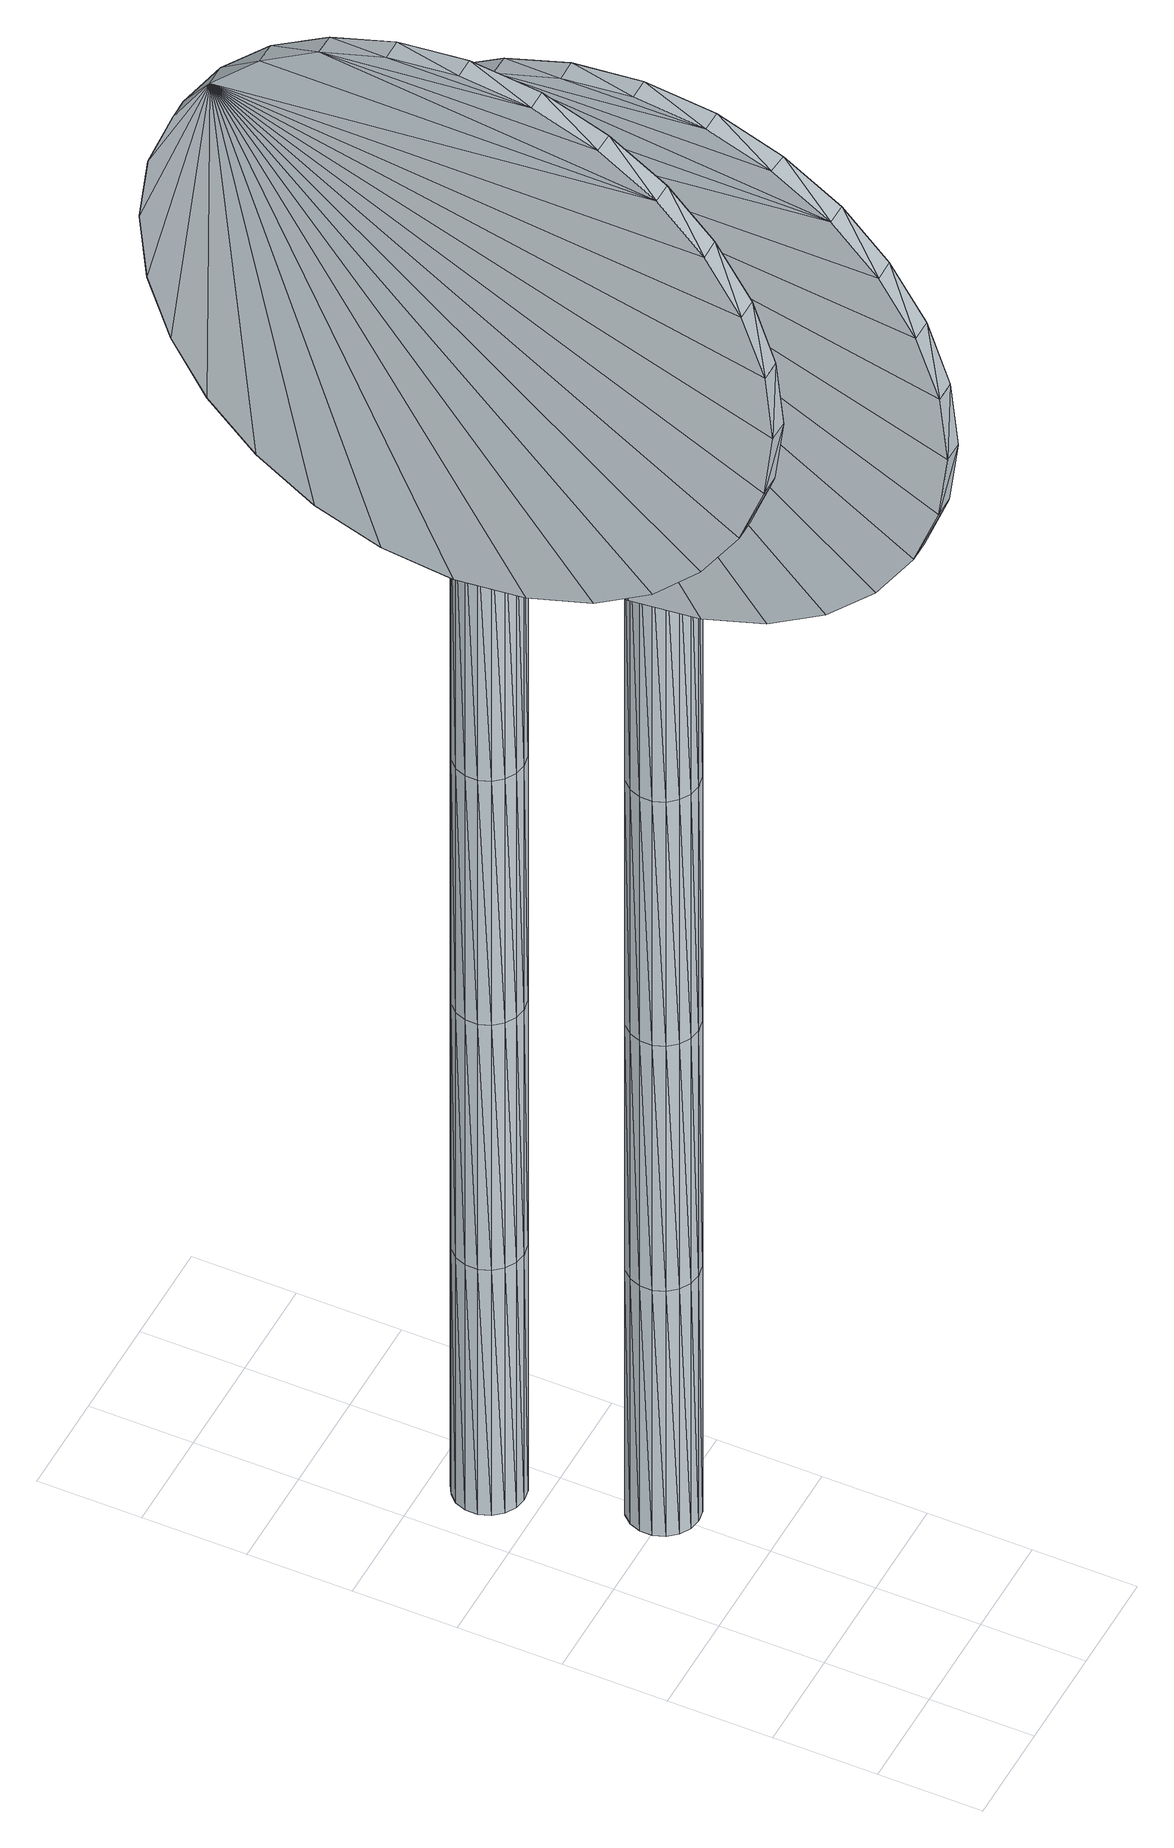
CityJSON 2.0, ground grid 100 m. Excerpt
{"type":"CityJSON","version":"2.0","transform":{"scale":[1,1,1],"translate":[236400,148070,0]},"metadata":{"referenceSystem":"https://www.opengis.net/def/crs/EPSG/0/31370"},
"CityObjects":{
"object1":{"type":"GenericCityObject","attributes":{"cluster":48,"mean_distance_to_centroid":0.185,"new_centroid_x":236397.02,"new_centroid_y":148454,"mean_distance_to_camera":7.12,"H1":0,"H2":0,"Z_final":108.09,"cluster2":-1,"proj_x":236401.3,"proj_y":148452.18,"id_line":52897,"bearing_l":22.98,"distance":4.65,"orientation":"left","G_obj":202.98},"geometry":[{"type":"MultiSurface","lod":"2","boundaries":[[[0,1,2]],[[2,1,3]],[[3,1,4]],[[4,1,5]],[[5,1,6]],[[1,7,6]],[[1,8,7]],[[1,9,8]],[[1,10,9]],[[1,11,10]],[[1,12,11]],[[1,13,12]],[[1,14,13]],[[15,14,1]],[[16,15,1]],[[17,16,1]],[[18,17,1]],[[0,18,1]],[[19,20,0]],[[19,0,2]],[[21,19,2]],[[21,2,3]],[[21,3,22]],[[22,3,4]],[[22,4,23]],[[23,4,5]],[[23,5,24]],[[24,5,6]],[[24,6,25]],[[25,6,7]],[[25,7,26]],[[26,7,8]],[[26,8,27]],[[8,9,27]],[[27,9,28]],[[9,10,28]],[[10,29,28]],[[10,11,29]],[[11,30,29]],[[11,12,30]],[[30,12,31]],[[31,12,13]],[[31,13,32]],[[32,13,14]],[[32,14,33]],[[33,14,15]],[[33,15,34]],[[34,15,16]],[[34,16,35]],[[35,16,17]],[[36,35,17]],[[18,36,17]],[[20,36,18]],[[20,18,0]],[[37,38,20]],[[37,20,19]],[[39,37,19]],[[21,39,19]],[[39,21,40]],[[40,21,22]],[[40,22,41]],[[41,22,23]],[[41,23,42]],[[42,23,24]],[[42,24,43]],[[43,24,25]],[[43,25,44]],[[44,25,26]],[[26,45,44]],[[26,27,45]],[[27,46,45]],[[27,28,46]],[[28,47,46]],[[28,29,47]],[[47,29,48]],[[29,30,48]],[[48,30,49]],[[49,30,31]],[[49,31,50]],[[50,31,32]],[[50,32,51]],[[51,32,33]],[[51,33,52]],[[52,33,34]],[[52,34,53]],[[53,34,35]],[[54,53,35]],[[54,35,36]],[[38,54,36]],[[38,36,20]],[[55,56,38]],[[55,38,37]],[[57,55,37]],[[57,37,39]],[[57,39,58]],[[58,39,40]],[[58,40,59]],[[59,40,41]],[[59,41,60]],[[60,41,42]],[[60,42,61]],[[61,42,43]],[[61,43,62]],[[62,43,44]],[[44,63,62]],[[44,45,63]],[[45,64,63]],[[45,46,64]],[[46,65,64]],[[46,47,65]],[[47,66,65]],[[47,48,66]],[[66,48,67]],[[67,48,49]],[[67,49,68]],[[68,49,50]],[[68,50,69]],[[69,50,51]],[[69,51,70]],[[70,51,52]],[[70,52,71]],[[71,52,53]],[[72,71,53]],[[72,53,54]],[[56,72,54]],[[56,54,38]],[[73,74,56]],[[73,56,55]],[[75,73,55]],[[75,55,57]],[[75,57,76]],[[76,57,58]],[[76,58,77]],[[77,58,59]],[[77,59,78]],[[78,59,60]],[[78,60,79]],[[79,60,61]],[[79,61,80]],[[80,61,62]],[[62,81,80]],[[62,63,81]],[[63,82,81]],[[63,64,82]],[[64,83,82]],[[64,65,83]],[[65,84,83]],[[65,66,84]],[[84,66,85]],[[85,66,67]],[[85,67,86]],[[86,67,68]],[[86,68,87]],[[87,68,69]],[[87,69,88]],[[88,69,70]],[[88,70,89]],[[89,70,71]],[[90,89,71]],[[90,71,72]],[[74,90,72]],[[74,72,56]],[[91,92,74]],[[91,74,73]],[[93,91,73]],[[93,73,75]],[[93,75,94]],[[94,75,76]],[[94,76,95]],[[95,76,77]],[[95,77,96]],[[96,77,78]],[[96,78,97]],[[97,78,79]],[[97,79,98]],[[98,79,80]],[[80,99,98]],[[80,81,99]],[[81,100,99]],[[81,82,100]],[[82,101,100]],[[82,83,101]],[[83,102,101]],[[83,84,102]],[[102,84,103]],[[103,84,85]],[[103,85,104]],[[104,85,86]],[[104,86,105]],[[105,86,87]],[[105,87,106]],[[106,87,88]],[[106,88,107]],[[107,88,89]],[[108,107,89]],[[108,89,90]],[[92,108,90]],[[92,90,74]],[[92,91,109]],[[91,93,109]],[[93,94,109]],[[94,95,109]],[[95,96,109]],[[109,96,97]],[[109,97,98]],[[109,98,99]],[[109,99,100]],[[109,100,101]],[[109,101,102]],[[109,102,103]],[[109,103,104]],[[105,109,104]],[[106,109,105]],[[107,109,106]],[[108,109,107]],[[92,109,108]],[[110,111,112]],[[113,112,114]],[[115,112,113]],[[116,112,115]],[[117,112,116]],[[118,112,117]],[[119,112,118]],[[120,112,119]],[[121,112,120]],[[122,112,121]],[[122,123,112]],[[123,110,112]],[[111,124,112]],[[124,125,112]],[[125,126,112]],[[126,127,112]],[[127,128,112]],[[128,129,112]],[[129,130,112]],[[130,131,112]],[[112,131,132]],[[131,133,132]],[[131,134,133]],[[133,134,135]],[[133,135,136]],[[135,137,136]],[[133,136,138]],[[136,139,138]],[[136,137,139]],[[137,140,139]],[[137,135,140]],[[135,141,140]],[[135,134,141]],[[134,142,141]],[[134,131,142]],[[131,143,142]],[[131,130,143]],[[143,130,144]],[[144,130,129]],[[144,129,145]],[[145,129,128]],[[145,128,146]],[[146,127,147]],[[147,127,126]],[[147,126,148]],[[148,126,125]],[[148,125,149]],[[149,125,124]],[[150,149,124]],[[150,124,111]],[[151,150,111]],[[151,111,110]],[[152,151,110]],[[152,110,123]],[[146,128,127]],[[153,123,122]],[[154,153,122]],[[154,122,121]],[[155,154,121]],[[155,121,120]],[[156,155,120]],[[156,120,119]],[[157,156,119]],[[157,119,118]],[[157,118,158]],[[158,118,117]],[[158,117,159]],[[153,152,123]],[[159,117,116]],[[159,116,160]],[[160,116,115]],[[160,115,161]],[[161,115,113]],[[161,113,162]],[[162,113,114]],[[162,114,163]],[[163,114,112]],[[163,112,164]],[[164,112,132]],[[132,165,164]],[[132,133,165]],[[133,138,165]],[[138,139,140]],[[161,162,163]],[[160,161,163]],[[159,160,163]],[[158,159,163]],[[157,158,163]],[[156,157,163]],[[155,156,163]],[[154,155,163]],[[153,154,163]],[[153,163,152]],[[152,163,151]],[[151,163,150]],[[150,163,149]],[[149,163,148]],[[148,163,147]],[[147,163,146]],[[146,163,145]],[[145,163,144]],[[144,163,143]],[[143,163,142]],[[163,164,142]],[[142,164,165]],[[142,165,141]],[[165,140,141]],[[165,138,140]],[[166,167,168]],[[168,167,169]],[[170,168,169]],[[170,169,171]],[[170,171,172]],[[172,171,173]],[[172,173,174]],[[174,173,175]],[[174,175,176]],[[176,175,177]],[[176,177,178]],[[178,177,179]],[[178,179,180]],[[180,179,181]],[[180,181,182]],[[182,181,183]],[[182,183,184]],[[184,183,185]],[[184,185,186]],[[186,185,187]],[[186,187,188]],[[188,187,189]],[[188,189,190]],[[190,189,191]],[[192,190,191]],[[192,191,193]],[[194,192,193]],[[194,193,195]],[[196,194,195]],[[196,195,197]],[[198,196,197]],[[198,197,199]],[[200,198,199]],[[200,199,201]],[[202,200,201]],[[202,201,203]],[[204,202,203]],[[204,203,205]],[[206,204,205]],[[206,205,207]],[[208,206,207]],[[208,207,209]],[[210,208,209]],[[210,209,211]],[[212,210,211]],[[212,211,213]],[[214,212,213]],[[214,213,215]],[[216,214,215]],[[216,215,217]],[[216,217,218]],[[218,217,219]],[[218,219,220]],[[220,219,221]],[[220,221,222]],[[222,221,223]],[[222,223,224]],[[224,223,225]],[[224,225,226]],[[226,225,227]],[[226,227,228]],[[228,227,229]],[[228,229,230]],[[230,229,231]],[[230,231,232]],[[232,231,233]],[[232,233,234]],[[234,233,235]],[[234,235,236]],[[236,235,237]],[[236,237,238]],[[238,237,239]],[[240,238,239]],[[240,239,241]],[[240,241,242]],[[242,241,243]],[[243,244,242]],[[243,245,244]],[[244,245,246]],[[246,245,247]],[[246,247,248]],[[248,247,249]],[[248,249,250]],[[250,249,251]],[[250,251,252]],[[252,251,253]],[[252,253,254]],[[254,253,255]],[[254,255,256]],[[256,255,257]],[[256,257,258]],[[258,257,259]],[[258,259,260]],[[260,259,261]],[[260,261,262]],[[262,261,263]],[[262,263,264]],[[264,263,265]],[[264,265,266]],[[266,265,267]],[[266,267,268]],[[268,267,269]],[[269,270,268]],[[269,271,270]],[[271,272,270]],[[271,273,272]],[[273,274,272]],[[273,275,274]],[[275,276,274]],[[275,277,276]],[[277,278,276]],[[277,279,278]],[[279,280,278]],[[279,281,280]],[[281,282,280]],[[281,283,282]],[[283,284,282]],[[283,285,284]],[[285,286,284]],[[285,287,286]],[[287,288,286]],[[287,289,288]],[[289,290,288]],[[289,291,290]],[[290,291,292]],[[292,291,293]],[[292,293,294]],[[294,293,295]],[[294,295,296]],[[296,295,297]],[[296,297,298]],[[298,297,299]],[[298,299,300]],[[300,299,301]],[[300,301,302]],[[302,301,303]],[[302,303,304]],[[304,303,305]],[[304,305,306]],[[306,305,307]],[[306,307,308]],[[308,307,309]],[[308,309,310]],[[310,309,311]],[[310,311,312]],[[312,311,313]],[[313,166,312]],[[313,167,166]],[[169,167,313]],[[169,313,171]],[[171,313,311]],[[173,171,311]],[[173,311,309]],[[175,173,309]],[[175,309,307]],[[177,175,307]],[[177,307,305]],[[179,177,305]],[[179,305,303]],[[181,179,303]],[[181,303,301]],[[183,181,301]],[[183,301,299]],[[183,299,297]],[[185,183,297]],[[185,297,295]],[[187,185,295]],[[187,295,293]],[[189,187,293]],[[189,293,291]],[[189,291,289]],[[189,289,287]],[[191,189,287]],[[191,287,285]],[[193,191,285]],[[195,193,285]],[[195,285,283]],[[197,195,283]],[[199,197,283]],[[201,199,283]],[[201,283,281]],[[203,201,281]],[[205,203,281]],[[205,281,279]],[[205,279,207]],[[207,279,209]],[[209,279,277]],[[209,277,211]],[[211,277,275]],[[211,275,213]],[[213,275,273]],[[213,273,215]],[[215,273,271]],[[215,271,217]],[[217,271,219]],[[219,271,269]],[[219,269,221]],[[221,269,223]],[[223,269,267]],[[223,267,225]],[[225,267,265]],[[225,265,227]],[[227,265,263]],[[227,263,229]],[[229,263,261]],[[229,261,231]],[[231,261,259]],[[231,259,257]],[[231,257,233]],[[233,257,255]],[[233,255,235]],[[235,255,253]],[[235,253,237]],[[253,251,237]],[[237,251,249]],[[237,249,239]],[[249,247,239]],[[239,247,245]],[[239,245,241]],[[241,245,243]],[[240,242,244]],[[168,312,166]],[[170,312,168]],[[170,310,312]],[[172,310,170]],[[172,308,310]],[[174,308,172]],[[174,306,308]],[[176,306,174]],[[176,304,306]],[[178,304,176]],[[178,302,304]],[[180,302,178]],[[180,300,302]],[[182,300,180]],[[182,298,300]],[[182,296,298]],[[184,296,182]],[[184,294,296]],[[186,294,184]],[[186,292,294]],[[188,292,186]],[[188,290,292]],[[188,288,290]],[[188,286,288]],[[190,286,188]],[[190,284,286]],[[192,284,190]],[[194,284,192]],[[194,282,284]],[[196,282,194]],[[198,282,196]],[[200,282,198]],[[200,280,282]],[[202,280,200]],[[204,280,202]],[[204,278,280]],[[204,206,278]],[[206,208,278]],[[208,276,278]],[[208,210,276]],[[210,274,276]],[[210,212,274]],[[212,272,274]],[[212,214,272]],[[214,270,272]],[[214,216,270]],[[216,218,270]],[[218,268,270]],[[218,220,268]],[[220,222,268]],[[222,266,268]],[[222,224,266]],[[224,264,266]],[[224,226,264]],[[226,262,264]],[[226,228,262]],[[228,260,262]],[[228,230,260]],[[230,258,260]],[[230,256,258]],[[230,232,256]],[[232,254,256]],[[232,234,254]],[[234,252,254]],[[234,236,252]],[[252,236,250]],[[236,248,250]],[[236,238,248]],[[248,238,246]],[[238,244,246]],[[238,240,244]],[[314,315,316]],[[316,315,317]],[[318,316,317]],[[318,317,319]],[[318,319,320]],[[320,319,321]],[[320,321,322]],[[322,321,323]],[[322,323,324]],[[324,323,325]],[[324,325,326]],[[326,325,327]],[[326,327,328]],[[328,327,329]],[[328,329,330]],[[330,329,331]],[[330,331,332]],[[332,331,333]],[[332,333,334]],[[334,333,335]],[[334,335,336]],[[336,335,337]],[[336,337,338]],[[338,337,339]],[[340,338,339]],[[340,339,341]],[[342,340,341]],[[342,341,343]],[[344,342,343]],[[344,343,345]],[[346,344,345]],[[346,345,347]],[[348,346,347]],[[348,347,349]],[[350,348,349]],[[350,349,351]],[[352,350,351]],[[352,351,353]],[[354,352,353]],[[354,353,355]],[[356,354,355]],[[356,355,357]],[[358,356,357]],[[358,357,359]],[[360,358,359]],[[360,359,361]],[[362,360,361]],[[362,361,363]],[[364,362,363]],[[364,363,365]],[[364,365,366]],[[366,365,367]],[[366,367,368]],[[368,367,369]],[[368,369,370]],[[370,369,371]],[[370,371,372]],[[372,371,373]],[[372,373,374]],[[374,373,375]],[[374,375,376]],[[376,375,377]],[[376,377,378]],[[378,377,379]],[[378,379,380]],[[380,379,381]],[[380,381,382]],[[382,381,383]],[[382,383,384]],[[384,383,385]],[[384,385,386]],[[386,385,387]],[[388,386,387]],[[388,387,389]],[[388,389,390]],[[390,389,391]],[[391,392,390]],[[391,393,392]],[[392,393,394]],[[394,393,395]],[[394,395,396]],[[396,395,397]],[[396,397,398]],[[398,397,399]],[[398,399,400]],[[400,399,401]],[[400,401,402]],[[402,401,403]],[[402,403,404]],[[404,403,405]],[[404,405,406]],[[406,405,407]],[[406,407,408]],[[408,407,409]],[[408,409,410]],[[410,409,411]],[[410,411,412]],[[412,411,413]],[[412,413,414]],[[414,413,415]],[[414,415,416]],[[416,415,417]],[[417,418,416]],[[417,419,418]],[[419,420,418]],[[419,421,420]],[[421,422,420]],[[421,423,422]],[[423,424,422]],[[423,425,424]],[[425,426,424]],[[425,427,426]],[[427,428,426]],[[427,429,428]],[[429,430,428]],[[429,431,430]],[[431,432,430]],[[431,433,432]],[[433,434,432]],[[433,435,434]],[[435,436,434]],[[435,437,436]],[[437,438,436]],[[437,439,438]],[[438,439,440]],[[440,439,441]],[[440,441,442]],[[442,441,443]],[[442,443,444]],[[444,443,445]],[[444,445,446]],[[446,445,447]],[[446,447,448]],[[448,447,449]],[[448,449,450]],[[450,449,451]],[[450,451,452]],[[452,451,453]],[[452,453,454]],[[454,453,455]],[[454,455,456]],[[456,455,457]],[[456,457,458]],[[458,457,459]],[[458,459,460]],[[460,459,461]],[[461,314,460]],[[461,315,314]],[[317,315,461]],[[317,461,319]],[[319,461,459]],[[321,319,459]],[[321,459,457]],[[323,321,457]],[[323,457,455]],[[325,323,455]],[[325,455,453]],[[327,325,453]],[[327,453,451]],[[329,327,451]],[[329,451,449]],[[331,329,449]],[[331,449,447]],[[331,447,445]],[[333,331,445]],[[333,445,443]],[[335,333,443]],[[335,443,441]],[[337,335,441]],[[337,441,439]],[[337,439,437]],[[337,437,435]],[[339,337,435]],[[339,435,433]],[[341,339,433]],[[343,341,433]],[[343,433,431]],[[345,343,431]],[[347,345,431]],[[349,347,431]],[[349,431,429]],[[351,349,429]],[[353,351,429]],[[353,429,427]],[[353,427,355]],[[355,427,357]],[[357,427,425]],[[357,425,359]],[[359,425,423]],[[359,423,361]],[[361,423,421]],[[361,421,363]],[[363,421,419]],[[363,419,365]],[[365,419,367]],[[367,419,417]],[[367,417,369]],[[369,417,371]],[[371,417,415]],[[371,415,373]],[[373,415,413]],[[373,413,375]],[[375,413,411]],[[375,411,377]],[[377,411,409]],[[377,409,379]],[[379,409,407]],[[379,407,405]],[[379,405,381]],[[381,405,403]],[[381,403,383]],[[383,403,401]],[[383,401,385]],[[401,399,385]],[[385,399,397]],[[385,397,387]],[[397,395,387]],[[387,395,393]],[[387,393,389]],[[389,393,391]],[[388,390,392]],[[316,460,314]],[[318,460,316]],[[318,458,460]],[[320,458,318]],[[320,456,458]],[[322,456,320]],[[322,454,456]],[[324,454,322]],[[324,452,454]],[[326,452,324]],[[326,450,452]],[[328,450,326]],[[328,448,450]],[[330,448,328]],[[330,446,448]],[[330,444,446]],[[332,444,330]],[[332,442,444]],[[334,442,332]],[[334,440,442]],[[336,440,334]],[[336,438,440]],[[336,436,438]],[[336,434,436]],[[338,434,336]],[[338,432,434]],[[340,432,338]],[[342,432,340]],[[342,430,432]],[[344,430,342]],[[346,430,344]],[[348,430,346]],[[348,428,430]],[[350,428,348]],[[352,428,350]],[[352,426,428]],[[352,354,426]],[[354,356,426]],[[356,424,426]],[[356,358,424]],[[358,422,424]],[[358,360,422]],[[360,420,422]],[[360,362,420]],[[362,418,420]],[[362,364,418]],[[364,366,418]],[[366,416,418]],[[366,368,416]],[[368,370,416]],[[370,414,416]],[[370,372,414]],[[372,412,414]],[[372,374,412]],[[374,410,412]],[[374,376,410]],[[376,408,410]],[[376,378,408]],[[378,406,408]],[[378,404,406]],[[378,380,404]],[[380,402,404]],[[380,382,402]],[[382,400,402]],[[382,384,400]],[[400,384,398]],[[384,396,398]],[[384,386,396]],[[396,386,394]],[[386,392,394]],[[386,388,392]]]}]},
"object2":{"type":"GenericCityObject","attributes":{"cluster":31,"mean_distance_to_centroid":0.0226,"new_centroid_x":236354.05,"new_centroid_y":148598.86,"mean_distance_to_camera":8.35,"H1":0,"H2":0,"Z_final":108.98,"cluster2":-1,"proj_x":236355.44,"proj_y":148604.04,"id_line":53401,"bearing_l":105.04,"distance":5.36,"orientation":"right","G_obj":105.04},"geometry":[{"type":"MultiSurface","lod":"2","boundaries":[[[462,463,464]],[[464,463,465]],[[465,463,466]],[[466,463,467]],[[467,463,468]],[[463,469,468]],[[463,470,469]],[[463,471,470]],[[463,472,471]],[[463,473,472]],[[463,474,473]],[[463,475,474]],[[463,476,475]],[[477,476,463]],[[478,477,463]],[[479,478,463]],[[480,479,463]],[[462,480,463]],[[481,482,462]],[[481,462,464]],[[483,481,464]],[[483,464,465]],[[483,465,484]],[[484,465,466]],[[484,466,485]],[[485,466,467]],[[485,467,486]],[[486,467,468]],[[486,468,487]],[[487,468,469]],[[487,469,488]],[[488,469,470]],[[488,470,489]],[[470,471,489]],[[489,471,490]],[[471,472,490]],[[472,491,490]],[[472,473,491]],[[473,492,491]],[[473,474,492]],[[492,474,493]],[[493,474,475]],[[493,475,494]],[[494,475,476]],[[494,476,495]],[[495,476,477]],[[495,477,496]],[[496,477,478]],[[496,478,497]],[[497,478,479]],[[498,497,479]],[[480,498,479]],[[482,498,480]],[[482,480,462]],[[499,500,482]],[[499,482,481]],[[501,499,481]],[[483,501,481]],[[501,483,502]],[[502,483,484]],[[502,484,503]],[[503,484,485]],[[503,485,504]],[[504,485,486]],[[504,486,505]],[[505,486,487]],[[505,487,506]],[[506,487,488]],[[488,507,506]],[[488,489,507]],[[489,508,507]],[[489,490,508]],[[490,509,508]],[[490,491,509]],[[509,491,510]],[[491,492,510]],[[510,492,511]],[[511,492,493]],[[511,493,512]],[[512,493,494]],[[512,494,513]],[[513,494,495]],[[513,495,514]],[[514,495,496]],[[514,496,515]],[[515,496,497]],[[516,515,497]],[[516,497,498]],[[500,516,498]],[[500,498,482]],[[517,518,500]],[[517,500,499]],[[519,517,499]],[[519,499,501]],[[519,501,520]],[[520,501,502]],[[520,502,521]],[[521,502,503]],[[521,503,522]],[[522,503,504]],[[522,504,523]],[[523,504,505]],[[523,505,524]],[[524,505,506]],[[506,525,524]],[[506,507,525]],[[507,526,525]],[[507,508,526]],[[508,527,526]],[[508,509,527]],[[509,528,527]],[[509,510,528]],[[528,510,529]],[[529,510,511]],[[529,511,530]],[[530,511,512]],[[530,512,531]],[[531,512,513]],[[531,513,532]],[[532,513,514]],[[532,514,533]],[[533,514,515]],[[534,533,515]],[[534,515,516]],[[518,534,516]],[[518,516,500]],[[535,536,518]],[[535,518,517]],[[537,535,517]],[[537,517,519]],[[537,519,538]],[[538,519,520]],[[538,520,539]],[[539,520,521]],[[539,521,540]],[[540,521,522]],[[540,522,541]],[[541,522,523]],[[541,523,542]],[[542,523,524]],[[524,543,542]],[[524,525,543]],[[525,544,543]],[[525,526,544]],[[526,545,544]],[[526,527,545]],[[527,546,545]],[[527,528,546]],[[546,528,547]],[[547,528,529]],[[547,529,548]],[[548,529,530]],[[548,530,549]],[[549,530,531]],[[549,531,550]],[[550,531,532]],[[550,532,551]],[[551,532,533]],[[552,551,533]],[[552,533,534]],[[536,552,534]],[[536,534,518]],[[553,554,536]],[[553,536,535]],[[555,553,535]],[[555,535,537]],[[555,537,556]],[[556,537,538]],[[556,538,557]],[[557,538,539]],[[557,539,558]],[[558,539,540]],[[558,540,559]],[[559,540,541]],[[559,541,560]],[[560,541,542]],[[542,561,560]],[[542,543,561]],[[543,562,561]],[[543,544,562]],[[544,563,562]],[[544,545,563]],[[545,564,563]],[[545,546,564]],[[564,546,565]],[[565,546,547]],[[565,547,566]],[[566,547,548]],[[566,548,567]],[[567,548,549]],[[567,549,568]],[[568,549,550]],[[568,550,569]],[[569,550,551]],[[570,569,551]],[[570,551,552]],[[554,570,552]],[[554,552,536]],[[554,553,571]],[[553,555,571]],[[555,556,571]],[[556,557,571]],[[557,558,571]],[[571,558,559]],[[571,559,560]],[[571,560,561]],[[571,561,562]],[[571,562,563]],[[571,563,564]],[[571,564,565]],[[571,565,566]],[[567,571,566]],[[568,571,567]],[[569,571,568]],[[570,571,569]],[[554,571,570]],[[572,573,574]],[[575,574,576]],[[577,574,575]],[[578,574,577]],[[579,574,578]],[[580,574,579]],[[581,574,580]],[[582,574,581]],[[583,574,582]],[[584,574,583]],[[584,585,574]],[[585,572,574]],[[573,586,574]],[[586,587,574]],[[587,588,574]],[[588,589,574]],[[589,590,574]],[[590,591,574]],[[591,592,574]],[[592,593,574]],[[574,593,594]],[[593,595,594]],[[593,596,595]],[[595,596,597]],[[595,597,598]],[[597,599,598]],[[595,598,600]],[[598,601,600]],[[598,599,601]],[[599,602,601]],[[599,597,602]],[[597,603,602]],[[597,596,603]],[[596,604,603]],[[596,593,604]],[[593,605,604]],[[593,592,605]],[[605,592,606]],[[606,592,591]],[[606,591,607]],[[607,591,590]],[[607,590,608]],[[608,589,609]],[[609,589,588]],[[609,588,610]],[[610,588,587]],[[610,587,611]],[[611,587,586]],[[612,611,586]],[[612,586,573]],[[613,612,573]],[[613,573,572]],[[614,613,572]],[[614,572,585]],[[608,590,589]],[[615,585,584]],[[616,615,584]],[[616,584,583]],[[617,616,583]],[[617,583,582]],[[618,617,582]],[[618,582,581]],[[619,618,581]],[[619,581,580]],[[619,580,620]],[[620,580,579]],[[620,579,621]],[[615,614,585]],[[621,579,578]],[[621,578,622]],[[622,578,577]],[[622,577,623]],[[623,577,575]],[[623,575,624]],[[624,575,576]],[[624,576,625]],[[625,576,574]],[[625,574,626]],[[626,574,594]],[[594,627,626]],[[594,595,627]],[[595,600,627]],[[600,601,602]],[[623,624,625]],[[622,623,625]],[[621,622,625]],[[620,621,625]],[[619,620,625]],[[618,619,625]],[[617,618,625]],[[616,617,625]],[[615,616,625]],[[615,625,614]],[[614,625,613]],[[613,625,612]],[[612,625,611]],[[611,625,610]],[[610,625,609]],[[609,625,608]],[[608,625,607]],[[607,625,606]],[[606,625,605]],[[605,625,604]],[[625,626,604]],[[604,626,627]],[[604,627,603]],[[627,602,603]],[[627,600,602]],[[628,629,630]],[[630,629,631]],[[632,630,631]],[[632,631,633]],[[632,633,634]],[[634,633,635]],[[634,635,636]],[[636,635,637]],[[636,637,638]],[[638,637,639]],[[638,639,640]],[[640,639,641]],[[640,641,642]],[[642,641,643]],[[642,643,644]],[[644,643,645]],[[644,645,646]],[[646,645,647]],[[646,647,648]],[[648,647,649]],[[648,649,650]],[[650,649,651]],[[650,651,652]],[[652,651,653]],[[654,652,653]],[[654,653,655]],[[656,654,655]],[[656,655,657]],[[658,656,657]],[[658,657,659]],[[660,658,659]],[[660,659,661]],[[662,660,661]],[[662,661,663]],[[664,662,663]],[[664,663,665]],[[666,664,665]],[[666,665,667]],[[668,666,667]],[[668,667,669]],[[670,668,669]],[[670,669,671]],[[672,670,671]],[[672,671,673]],[[674,672,673]],[[674,673,675]],[[676,674,675]],[[676,675,677]],[[678,676,677]],[[678,677,679]],[[678,679,680]],[[680,679,681]],[[680,681,682]],[[682,681,683]],[[682,683,684]],[[684,683,685]],[[684,685,686]],[[686,685,687]],[[686,687,688]],[[688,687,689]],[[688,689,690]],[[690,689,691]],[[690,691,692]],[[692,691,693]],[[692,693,694]],[[694,693,695]],[[694,695,696]],[[696,695,697]],[[696,697,698]],[[698,697,699]],[[698,699,700]],[[700,699,701]],[[702,700,701]],[[702,701,703]],[[702,703,704]],[[704,703,705]],[[705,706,704]],[[705,707,706]],[[706,707,708]],[[708,707,709]],[[708,709,710]],[[710,709,711]],[[710,711,712]],[[712,711,713]],[[712,713,714]],[[714,713,715]],[[714,715,716]],[[716,715,717]],[[716,717,718]],[[718,717,719]],[[718,719,720]],[[720,719,721]],[[720,721,722]],[[722,721,723]],[[722,723,724]],[[724,723,725]],[[724,725,726]],[[726,725,727]],[[726,727,728]],[[728,727,729]],[[728,729,730]],[[730,729,731]],[[731,732,730]],[[731,733,732]],[[733,734,732]],[[733,735,734]],[[735,736,734]],[[735,737,736]],[[737,738,736]],[[737,739,738]],[[739,740,738]],[[739,741,740]],[[741,742,740]],[[741,743,742]],[[743,744,742]],[[743,745,744]],[[745,746,744]],[[745,747,746]],[[747,748,746]],[[747,749,748]],[[749,750,748]],[[749,751,750]],[[751,752,750]],[[751,753,752]],[[752,753,754]],[[754,753,755]],[[754,755,756]],[[756,755,757]],[[756,757,758]],[[758,757,759]],[[758,759,760]],[[760,759,761]],[[760,761,762]],[[762,761,763]],[[762,763,764]],[[764,763,765]],[[764,765,766]],[[766,765,767]],[[766,767,768]],[[768,767,769]],[[768,769,770]],[[770,769,771]],[[770,771,772]],[[772,771,773]],[[772,773,774]],[[774,773,775]],[[775,628,774]],[[775,629,628]],[[631,629,775]],[[631,775,633]],[[633,775,773]],[[635,633,773]],[[635,773,771]],[[637,635,771]],[[637,771,769]],[[639,637,769]],[[639,769,767]],[[641,639,767]],[[641,767,765]],[[643,641,765]],[[643,765,763]],[[645,643,763]],[[645,763,761]],[[645,761,759]],[[647,645,759]],[[647,759,757]],[[649,647,757]],[[649,757,755]],[[651,649,755]],[[651,755,753]],[[651,753,751]],[[651,751,749]],[[653,651,749]],[[653,749,747]],[[655,653,747]],[[657,655,747]],[[657,747,745]],[[659,657,745]],[[661,659,745]],[[663,661,745]],[[663,745,743]],[[665,663,743]],[[667,665,743]],[[667,743,741]],[[667,741,669]],[[669,741,671]],[[671,741,739]],[[671,739,673]],[[673,739,737]],[[673,737,675]],[[675,737,735]],[[675,735,677]],[[677,735,733]],[[677,733,679]],[[679,733,681]],[[681,733,731]],[[681,731,683]],[[683,731,685]],[[685,731,729]],[[685,729,687]],[[687,729,727]],[[687,727,689]],[[689,727,725]],[[689,725,691]],[[691,725,723]],[[691,723,693]],[[693,723,721]],[[693,721,719]],[[693,719,695]],[[695,719,717]],[[695,717,697]],[[697,717,715]],[[697,715,699]],[[715,713,699]],[[699,713,711]],[[699,711,701]],[[711,709,701]],[[701,709,707]],[[701,707,703]],[[703,707,705]],[[702,704,706]],[[630,774,628]],[[632,774,630]],[[632,772,774]],[[634,772,632]],[[634,770,772]],[[636,770,634]],[[636,768,770]],[[638,768,636]],[[638,766,768]],[[640,766,638]],[[640,764,766]],[[642,764,640]],[[642,762,764]],[[644,762,642]],[[644,760,762]],[[644,758,760]],[[646,758,644]],[[646,756,758]],[[648,756,646]],[[648,754,756]],[[650,754,648]],[[650,752,754]],[[650,750,752]],[[650,748,750]],[[652,748,650]],[[652,746,748]],[[654,746,652]],[[656,746,654]],[[656,744,746]],[[658,744,656]],[[660,744,658]],[[662,744,660]],[[662,742,744]],[[664,742,662]],[[666,742,664]],[[666,740,742]],[[666,668,740]],[[668,670,740]],[[670,738,740]],[[670,672,738]],[[672,736,738]],[[672,674,736]],[[674,734,736]],[[674,676,734]],[[676,732,734]],[[676,678,732]],[[678,680,732]],[[680,730,732]],[[680,682,730]],[[682,684,730]],[[684,728,730]],[[684,686,728]],[[686,726,728]],[[686,688,726]],[[688,724,726]],[[688,690,724]],[[690,722,724]],[[690,692,722]],[[692,720,722]],[[692,718,720]],[[692,694,718]],[[694,716,718]],[[694,696,716]],[[696,714,716]],[[696,698,714]],[[714,698,712]],[[698,710,712]],[[698,700,710]],[[710,700,708]],[[700,706,708]],[[700,702,706]],[[776,777,778]],[[778,777,779]],[[780,778,779]],[[780,779,781]],[[780,781,782]],[[782,781,783]],[[782,783,784]],[[784,783,785]],[[784,785,786]],[[786,785,787]],[[786,787,788]],[[788,787,789]],[[788,789,790]],[[790,789,791]],[[790,791,792]],[[792,791,793]],[[792,793,794]],[[794,793,795]],[[794,795,796]],[[796,795,797]],[[796,797,798]],[[798,797,799]],[[798,799,800]],[[800,799,801]],[[802,800,801]],[[802,801,803]],[[804,802,803]],[[804,803,805]],[[806,804,805]],[[806,805,807]],[[808,806,807]],[[808,807,809]],[[810,808,809]],[[810,809,811]],[[812,810,811]],[[812,811,813]],[[814,812,813]],[[814,813,815]],[[816,814,815]],[[816,815,817]],[[818,816,817]],[[818,817,819]],[[820,818,819]],[[820,819,821]],[[822,820,821]],[[822,821,823]],[[824,822,823]],[[824,823,825]],[[826,824,825]],[[826,825,827]],[[826,827,828]],[[828,827,829]],[[828,829,830]],[[830,829,831]],[[830,831,832]],[[832,831,833]],[[832,833,834]],[[834,833,835]],[[834,835,836]],[[836,835,837]],[[836,837,838]],[[838,837,839]],[[838,839,840]],[[840,839,841]],[[840,841,842]],[[842,841,843]],[[842,843,844]],[[844,843,845]],[[844,845,846]],[[846,845,847]],[[846,847,848]],[[848,847,849]],[[850,848,849]],[[850,849,851]],[[850,851,852]],[[852,851,853]],[[853,854,852]],[[853,855,854]],[[854,855,856]],[[856,855,857]],[[856,857,858]],[[858,857,859]],[[858,859,860]],[[860,859,861]],[[860,861,862]],[[862,861,863]],[[862,863,864]],[[864,863,865]],[[864,865,866]],[[866,865,867]],[[866,867,868]],[[868,867,869]],[[868,869,870]],[[870,869,871]],[[870,871,872]],[[872,871,873]],[[872,873,874]],[[874,873,875]],[[874,875,876]],[[876,875,877]],[[876,877,878]],[[878,877,879]],[[879,880,878]],[[879,881,880]],[[881,882,880]],[[881,883,882]],[[883,884,882]],[[883,885,884]],[[885,886,884]],[[885,887,886]],[[887,888,886]],[[887,889,888]],[[889,890,888]],[[889,891,890]],[[891,892,890]],[[891,893,892]],[[893,894,892]],[[893,895,894]],[[895,896,894]],[[895,897,896]],[[897,898,896]],[[897,899,898]],[[899,900,898]],[[899,901,900]],[[900,901,902]],[[902,901,903]],[[902,903,904]],[[904,903,905]],[[904,905,906]],[[906,905,907]],[[906,907,908]],[[908,907,909]],[[908,909,910]],[[910,909,911]],[[910,911,912]],[[912,911,913]],[[912,913,914]],[[914,913,915]],[[914,915,916]],[[916,915,917]],[[916,917,918]],[[918,917,919]],[[918,919,920]],[[920,919,921]],[[920,921,922]],[[922,921,923]],[[923,776,922]],[[923,777,776]],[[779,777,923]],[[779,923,781]],[[781,923,921]],[[783,781,921]],[[783,921,919]],[[785,783,919]],[[785,919,917]],[[787,785,917]],[[787,917,915]],[[789,787,915]],[[789,915,913]],[[791,789,913]],[[791,913,911]],[[793,791,911]],[[793,911,909]],[[793,909,907]],[[795,793,907]],[[795,907,905]],[[797,795,905]],[[797,905,903]],[[799,797,903]],[[799,903,901]],[[799,901,899]],[[799,899,897]],[[801,799,897]],[[801,897,895]],[[803,801,895]],[[805,803,895]],[[805,895,893]],[[807,805,893]],[[809,807,893]],[[811,809,893]],[[811,893,891]],[[813,811,891]],[[815,813,891]],[[815,891,889]],[[815,889,817]],[[817,889,819]],[[819,889,887]],[[819,887,821]],[[821,887,885]],[[821,885,823]],[[823,885,883]],[[823,883,825]],[[825,883,881]],[[825,881,827]],[[827,881,829]],[[829,881,879]],[[829,879,831]],[[831,879,833]],[[833,879,877]],[[833,877,835]],[[835,877,875]],[[835,875,837]],[[837,875,873]],[[837,873,839]],[[839,873,871]],[[839,871,841]],[[841,871,869]],[[841,869,867]],[[841,867,843]],[[843,867,865]],[[843,865,845]],[[845,865,863]],[[845,863,847]],[[863,861,847]],[[847,861,859]],[[847,859,849]],[[859,857,849]],[[849,857,855]],[[849,855,851]],[[851,855,853]],[[850,852,854]],[[778,922,776]],[[780,922,778]],[[780,920,922]],[[782,920,780]],[[782,918,920]],[[784,918,782]],[[784,916,918]],[[786,916,784]],[[786,914,916]],[[788,914,786]],[[788,912,914]],[[790,912,788]],[[790,910,912]],[[792,910,790]],[[792,908,910]],[[792,906,908]],[[794,906,792]],[[794,904,906]],[[796,904,794]],[[796,902,904]],[[798,902,796]],[[798,900,902]],[[798,898,900]],[[798,896,898]],[[800,896,798]],[[800,894,896]],[[802,894,800]],[[804,894,802]],[[804,892,894]],[[806,892,804]],[[808,892,806]],[[810,892,808]],[[810,890,892]],[[812,890,810]],[[814,890,812]],[[814,888,890]],[[814,816,888]],[[816,818,888]],[[818,886,888]],[[818,820,886]],[[820,884,886]],[[820,822,884]],[[822,882,884]],[[822,824,882]],[[824,880,882]],[[824,826,880]],[[826,828,880]],[[828,878,880]],[[828,830,878]],[[830,832,878]],[[832,876,878]],[[832,834,876]],[[834,874,876]],[[834,836,874]],[[836,872,874]],[[836,838,872]],[[838,870,872]],[[838,840,870]],[[840,868,870]],[[840,866,868]],[[840,842,866]],[[842,864,866]],[[842,844,864]],[[844,862,864]],[[844,846,862]],[[862,846,860]],[[846,858,860]],[[846,848,858]],[[858,848,856]],[[848,854,856]],[[848,850,854]]]}]}
},
"vertices":[
[106,338,2],[106,305,2],[118,336,2],[128,331,2],[135,322,2],[139,311,2],[139,299,2],[135,288,2],[128,279,2],[118,273,2],[106,271,2],[95,273,2],[85,279,2],[77,288,2],[73,299,2],[73,311,2],[77,322,2],[85,331,2],[95,336,2],[118,336,300],[106,338,300],[128,331,300],[135,322,300],[139,311,300],[139,299,300],[135,288,300],[128,279,300],[118,273,300],[106,271,300],[95,273,300],[85,279,300],[77,288,300],[73,299,300],[73,311,300],[77,322,300],[85,331,300],[95,336,300],[118,336,598],[106,338,598],[128,331,598],[135,322,598],[139,311,598],[139,299,598],[135,288,598],[128,279,598],[118,273,598],[106,271,598],[95,273,598],[85,279,598],[77,288,598],[73,299,598],[73,311,598],[77,322,598],[85,331,598],[95,336,598],[118,336,895],[106,338,895],[128,331,895],[135,322,895],[139,311,895],[139,299,895],[135,288,895],[128,279,895],[118,273,895],[106,271,895],[95,273,895],[85,279,895],[77,288,895],[73,299,895],[73,311,895],[77,322,895],[85,331,895],[95,336,895],[118,336,1193],[106,338,1193],[128,331,1193],[135,322,1193],[139,311,1193],[139,299,1193],[135,288,1193],[128,279,1193],[118,273,1193],[106,271,1193],[95,273,1193],[85,279,1193],[77,288,1193],[73,299,1193],[73,311,1193],[77,322,1193],[85,331,1193],[95,336,1193],[118,336,1491],[106,338,1491],[128,331,1491],[135,322,1491],[139,311,1491],[139,299,1491],[135,288,1491],[128,279,1491],[118,273,1491],[106,271,1491],[95,273,1491],[85,279,1491],[77,288,1491],[73,299,1491],[73,311,1491],[77,322,1491],[85,331,1491],[95,336,1491],[106,305,1491],[71,178,1185],[71,122,1221],[80,547,1645],[78,605,1525],[79,582,1589],[77,613,1456],[76,605,1387],[75,582,1324],[74,547,1268],[73,500,1221],[72,444,1185],[71,380,1162],[71,311,1154],[71,242,1162],[72,76,1268],[73,40,1324],[74,17,1387],[75,9,1456],[76,17,1525],[77,40,1589],[78,76,1645],[79,122,1692],[81,500,1692],[81,444,1727],[80,178,1727],[81,242,1750],[81,380,1750],[81,311,1758],[60,380,1750],[60,311,1758],[60,242,1750],[59,179,1728],[58,122,1692],[57,76,1645],[56,40,1589],[55,17,1526],[54,9,1457],[53,17,1387],[52,40,1324],[51,76,1268],[50,123,1221],[50,179,1185],[50,242,1163],[50,311,1155],[50,380,1163],[51,444,1185],[52,500,1221],[53,547,1268],[54,582,1324],[55,605,1387],[56,613,1457],[57,605,1526],[58,582,1589],[59,547,1645],[60,500,1692],[60,444,1728],[63,415,1304],[63,415,1265],[97,414,1304],[97,414,1265],[96,396,1304],[96,396,1265],[118,387,1304],[118,387,1265],[122,386,1304],[122,386,1265],[125,384,1304],[125,384,1265],[129,383,1304],[129,383,1265],[132,381,1304],[132,381,1265],[135,379,1304],[135,379,1265],[139,377,1304],[139,377,1265],[142,374,1304],[142,374,1265],[152,367,1304],[152,367,1265],[154,365,1304],[154,365,1265],[157,362,1304],[157,362,1265],[159,359,1304],[159,359,1265],[160,356,1304],[160,356,1265],[161,353,1304],[161,353,1265],[162,349,1304],[162,349,1265],[162,345,1304],[162,345,1265],[162,311,1304],[162,311,1265],[159,292,1304],[159,292,1265],[158,287,1304],[158,287,1265],[157,282,1304],[157,282,1265],[154,277,1304],[154,277,1265],[152,273,1304],[152,273,1265],[148,269,1304],[148,269,1265],[145,266,1304],[145,266,1265],[141,263,1304],[141,263,1265],[140,263,1304],[140,263,1265],[136,260,1304],[136,260,1265],[131,258,1304],[131,258,1265],[126,256,1304],[126,256,1265],[121,255,1304],[121,255,1265],[116,254,1304],[116,254,1265],[111,253,1304],[111,253,1265],[105,253,1304],[105,253,1265],[93,253,1304],[93,253,1265],[91,228,1304],[91,228,1265],[62,226,1304],[62,226,1265],[63,258,1304],[63,258,1265],[83,272,1304],[83,272,1265],[100,271,1304],[100,271,1265],[103,271,1304],[103,271,1265],[106,271,1304],[106,271,1265],[110,271,1304],[110,271,1265],[113,271,1304],[113,271,1265],[116,272,1304],[116,272,1265],[120,273,1304],[120,273,1265],[123,274,1304],[123,274,1265],[126,275,1304],[126,275,1265],[129,276,1304],[129,276,1265],[131,278,1304],[131,278,1265],[133,281,1304],[133,281,1265],[134,283,1304],[134,283,1265],[135,286,1304],[135,286,1265],[136,289,1304],[136,289,1265],[138,308,1304],[138,308,1265],[138,345,1304],[138,345,1265],[137,348,1304],[137,348,1265],[137,350,1304],[137,350,1265],[136,352,1304],[136,352,1265],[135,354,1304],[135,354,1265],[133,356,1304],[133,356,1265],[132,357,1304],[132,357,1265],[130,358,1304],[130,358,1265],[127,360,1304],[127,360,1265],[125,361,1304],[125,361,1265],[123,362,1304],[123,362,1265],[121,362,1304],[121,362,1265],[118,363,1304],[118,363,1265],[116,364,1304],[116,364,1265],[113,364,1304],[113,364,1265],[93,368,1304],[93,368,1265],[69,382,1304],[69,382,1265],[71,415,1473],[71,415,1434],[105,414,1473],[105,414,1434],[104,396,1473],[104,396,1434],[126,387,1473],[126,387,1434],[130,386,1473],[130,386,1434],[133,384,1473],[133,384,1434],[137,383,1473],[137,383,1434],[140,381,1473],[140,381,1434],[144,379,1473],[144,379,1434],[147,377,1473],[147,377,1434],[150,374,1473],[150,374,1434],[160,367,1473],[160,367,1434],[162,365,1473],[162,365,1434],[165,362,1473],[165,362,1434],[167,359,1473],[167,359,1434],[168,356,1473],[168,356,1434],[169,353,1473],[169,353,1434],[170,349,1473],[170,349,1434],[170,345,1473],[170,345,1434],[170,311,1473],[170,311,1434],[167,292,1473],[167,292,1434],[166,287,1473],[166,287,1434],[165,282,1473],[165,282,1434],[162,277,1473],[162,277,1434],[160,273,1473],[160,273,1434],[157,269,1473],[157,269,1434],[153,266,1473],[153,266,1434],[149,263,1473],[149,263,1434],[148,263,1473],[148,263,1434],[144,260,1473],[144,260,1434],[139,258,1473],[139,258,1434],[134,256,1473],[134,256,1434],[129,255,1473],[129,255,1434],[124,254,1473],[124,254,1434],[119,253,1473],[119,253,1434],[113,253,1473],[113,253,1434],[101,253,1473],[101,253,1434],[100,228,1473],[100,228,1434],[71,226,1473],[71,226,1434],[71,258,1473],[71,258,1434],[91,272,1473],[91,272,1434],[108,271,1473],[108,271,1434],[111,271,1473],[111,271,1434],[114,271,1473],[114,271,1434],[118,271,1473],[118,271,1434],[121,271,1473],[121,271,1434],[124,272,1473],[124,272,1434],[128,273,1473],[128,273,1434],[131,274,1473],[131,274,1434],[134,275,1473],[134,275,1434],[137,276,1473],[137,276,1434],[139,278,1473],[139,278,1434],[141,281,1473],[141,281,1434],[142,283,1473],[142,283,1434],[143,286,1473],[143,286,1434],[144,289,1473],[144,289,1434],[146,308,1473],[146,308,1434],[146,345,1473],[146,345,1434],[145,348,1473],[145,348,1434],[145,350,1473],[145,350,1434],[144,352,1473],[144,352,1434],[143,354,1473],[143,354,1434],[141,356,1473],[141,356,1434],[140,357,1473],[140,357,1434],[138,358,1473],[138,358,1434],[136,360,1473],[136,360,1434],[133,361,1473],[133,361,1434],[131,362,1473],[131,362,1434],[129,362,1473],[129,362,1434],[126,363,1473],[126,363,1434],[124,364,1473],[124,364,1434],[121,364,1473],[121,364,1434],[101,368,1473],[101,368,1434],[77,382,1473],[77,382,1434],
[63,483,2],[63,450,2],[75,481,2],[85,475,2],[92,467,2],[96,456,2],[96,444,2],[92,433,2],[85,424,2],[75,418,2],[63,416,2],[52,418,2],[42,424,2],[34,433,2],[30,444,2],[30,456,2],[34,467,2],[42,475,2],[52,481,2],[75,481,300],[63,483,300],[85,475,300],[92,467,300],[96,456,300],[96,444,300],[92,433,300],[85,424,300],[75,418,300],[63,416,300],[52,418,300],[42,424,300],[34,433,300],[30,444,300],[30,456,300],[34,467,300],[42,475,300],[52,481,300],[75,481,598],[63,483,598],[85,475,598],[92,467,598],[96,456,598],[96,444,598],[92,433,598],[85,424,598],[75,418,598],[63,416,598],[52,418,598],[42,424,598],[34,433,598],[30,444,598],[30,456,598],[34,467,598],[42,475,598],[52,481,598],[75,481,895],[63,483,895],[85,475,895],[92,467,895],[96,456,895],[96,444,895],[92,433,895],[85,424,895],[75,418,895],[63,416,895],[52,418,895],[42,424,895],[34,433,895],[30,444,895],[30,456,895],[34,467,895],[42,475,895],[52,481,895],[75,481,1193],[63,483,1193],[85,475,1193],[92,467,1193],[96,456,1193],[96,444,1193],[92,433,1193],[85,424,1193],[75,418,1193],[63,416,1193],[52,418,1193],[42,424,1193],[34,433,1193],[30,444,1193],[30,456,1193],[34,467,1193],[42,475,1193],[52,481,1193],[75,481,1491],[63,483,1491],[85,475,1491],[92,467,1491],[96,456,1491],[96,444,1491],[92,433,1491],[85,424,1491],[75,418,1491],[63,416,1491],[52,418,1491],[42,424,1491],[34,433,1491],[30,444,1491],[30,456,1491],[34,467,1491],[42,475,1491],[52,481,1491],[63,450,1491],[28,323,1185],[28,267,1221],[37,692,1645],[35,750,1525],[36,727,1589],[34,758,1456],[33,750,1387],[32,727,1324],[31,692,1268],[30,645,1221],[29,589,1185],[28,525,1162],[28,456,1154],[28,387,1162],[29,221,1268],[30,185,1324],[31,162,1387],[32,154,1456],[33,162,1525],[34,185,1589],[35,221,1645],[36,267,1692],[38,645,1692],[38,589,1727],[37,323,1727],[38,387,1750],[38,525,1750],[38,456,1758],[17,525,1750],[17,456,1758],[17,387,1750],[16,323,1728],[15,267,1692],[14,221,1645],[13,185,1589],[12,162,1526],[11,154,1457],[10,162,1387],[9,185,1324],[8,221,1268],[7,267,1221],[7,323,1185],[7,387,1163],[7,456,1155],[7,525,1163],[8,589,1185],[9,645,1221],[10,692,1268],[11,727,1324],[12,750,1387],[13,758,1457],[14,750,1526],[15,727,1589],[16,692,1645],[17,645,1692],[17,589,1728],[20,560,1304],[20,560,1265],[54,559,1304],[54,559,1265],[53,540,1304],[53,540,1265],[75,532,1304],[75,532,1265],[79,531,1304],[79,531,1265],[82,529,1304],[82,529,1265],[86,527,1304],[86,527,1265],[89,526,1304],[89,526,1265],[92,524,1304],[92,524,1265],[96,522,1304],[96,522,1265],[99,519,1304],[99,519,1265],[109,512,1304],[109,512,1265],[111,510,1304],[111,510,1265],[114,507,1304],[114,507,1265],[116,504,1304],[116,504,1265],[117,501,1304],[117,501,1265],[118,497,1304],[118,497,1265],[119,494,1304],[119,494,1265],[119,490,1304],[119,490,1265],[119,455,1304],[119,455,1265],[116,436,1304],[116,436,1265],[115,431,1304],[115,431,1265],[114,427,1304],[114,427,1265],[111,422,1304],[111,422,1265],[109,418,1304],[109,418,1265],[105,414,1304],[105,414,1265],[102,411,1304],[102,411,1265],[98,408,1304],[98,408,1265],[97,408,1304],[97,408,1265],[93,405,1304],[93,405,1265],[88,403,1304],[88,403,1265],[83,401,1304],[83,401,1265],[78,400,1304],[78,400,1265],[73,399,1304],[73,399,1265],[68,398,1304],[68,398,1265],[62,398,1304],[62,398,1265],[50,398,1304],[50,398,1265],[48,373,1304],[48,373,1265],[19,371,1304],[19,371,1265],[20,403,1304],[20,403,1265],[40,417,1304],[40,417,1265],[57,416,1304],[57,416,1265],[60,416,1304],[60,416,1265],[63,416,1304],[63,416,1265],[67,416,1304],[67,416,1265],[70,416,1304],[70,416,1265],[73,417,1304],[73,417,1265],[77,418,1304],[77,418,1265],[80,419,1304],[80,419,1265],[83,420,1304],[83,420,1265],[86,421,1304],[86,421,1265],[88,423,1304],[88,423,1265],[90,426,1304],[90,426,1265],[91,428,1304],[91,428,1265],[92,431,1304],[92,431,1265],[93,434,1304],[93,434,1265],[95,453,1304],[95,453,1265],[95,490,1304],[95,490,1265],[94,493,1304],[94,493,1265],[94,495,1304],[94,495,1265],[93,497,1304],[93,497,1265],[92,499,1304],[92,499,1265],[90,500,1304],[90,500,1265],[89,502,1304],[89,502,1265],[87,503,1304],[87,503,1265],[84,504,1304],[84,504,1265],[82,505,1304],[82,505,1265],[80,506,1304],[80,506,1265],[78,507,1304],[78,507,1265],[75,508,1304],[75,508,1265],[73,509,1304],[73,509,1265],[70,509,1304],[70,509,1265],[50,513,1304],[50,513,1265],[26,526,1304],[26,526,1265],[28,560,1473],[28,560,1434],[62,559,1473],[62,559,1434],[61,540,1473],[61,540,1434],[83,532,1473],[83,532,1434],[87,531,1473],[87,531,1434],[90,529,1473],[90,529,1434],[94,527,1473],[94,527,1434],[97,526,1473],[97,526,1434],[101,524,1473],[101,524,1434],[104,522,1473],[104,522,1434],[107,519,1473],[107,519,1434],[117,512,1473],[117,512,1434],[120,510,1473],[120,510,1434],[122,507,1473],[122,507,1434],[124,504,1473],[124,504,1434],[125,501,1473],[125,501,1434],[127,497,1473],[127,497,1434],[127,494,1473],[127,494,1434],[127,490,1473],[127,490,1434],[127,455,1473],[127,455,1434],[124,436,1473],[124,436,1434],[123,431,1473],[123,431,1434],[122,427,1473],[122,427,1434],[119,422,1473],[119,422,1434],[117,418,1473],[117,418,1434],[114,414,1473],[114,414,1434],[110,411,1473],[110,411,1434],[106,408,1473],[106,408,1434],[105,408,1473],[105,408,1434],[101,405,1473],[101,405,1434],[96,403,1473],[96,403,1434],[91,401,1473],[91,401,1434],[86,400,1473],[86,400,1434],[81,399,1473],[81,399,1434],[76,398,1473],[76,398,1434],[70,398,1473],[70,398,1434],[59,398,1473],[59,398,1434],[57,373,1473],[57,373,1434],[28,371,1473],[28,371,1434],[28,403,1473],[28,403,1434],[48,417,1473],[48,417,1434],[65,416,1473],[65,416,1434],[68,416,1473],[68,416,1434],[71,416,1473],[71,416,1434],[75,416,1473],[75,416,1434],[78,416,1473],[78,416,1434],[81,417,1473],[81,417,1434],[85,418,1473],[85,418,1434],[88,419,1473],[88,419,1434],[91,420,1473],[91,420,1434],[94,421,1473],[94,421,1434],[96,423,1473],[96,423,1434],[98,426,1473],[98,426,1434],[99,428,1473],[99,428,1434],[100,431,1473],[100,431,1434],[101,434,1473],[101,434,1434],[103,453,1473],[103,453,1434],[103,490,1473],[103,490,1434],[102,493,1473],[102,493,1434],[102,495,1473],[102,495,1434],[101,497,1473],[101,497,1434],[100,499,1473],[100,499,1434],[99,500,1473],[99,500,1434],[97,502,1473],[97,502,1434],[95,503,1473],[95,503,1434],[93,504,1473],[93,504,1434],[90,505,1473],[90,505,1434],[88,506,1473],[88,506,1434],[86,507,1473],[86,507,1434],[83,508,1473],[83,508,1434],[81,509,1473],[81,509,1434],[78,509,1473],[78,509,1434],[58,513,1473],[58,513,1434],[34,526,1473],[34,526,1434]
]}
